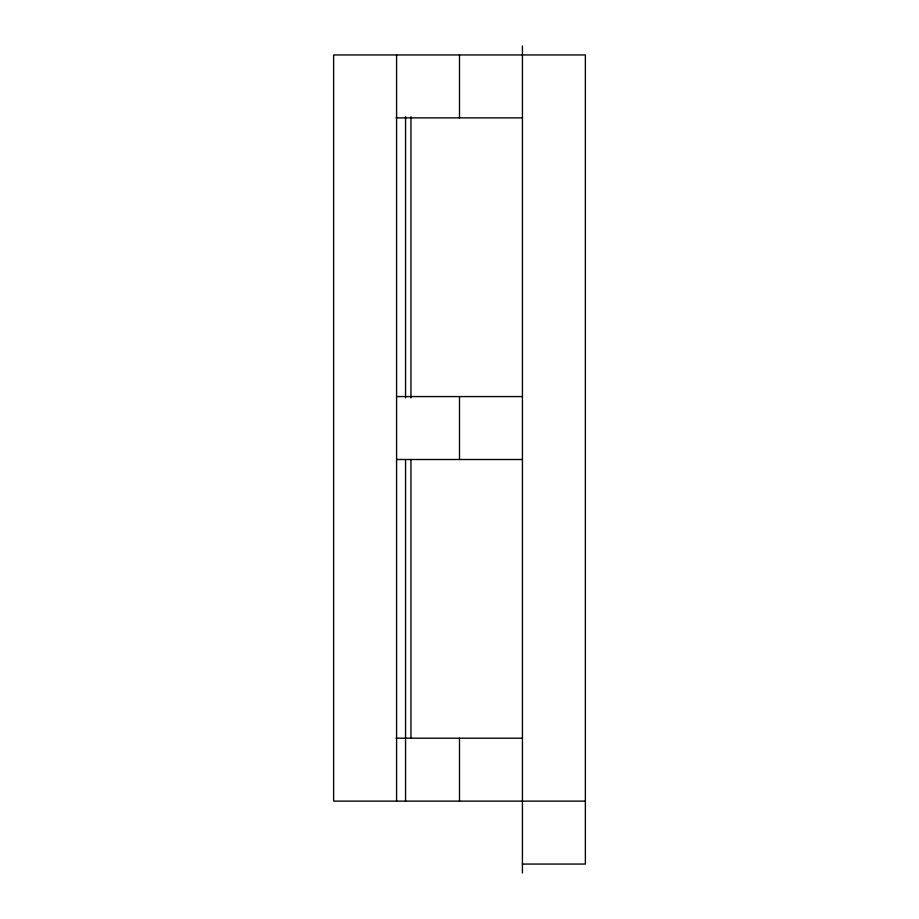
<?xml version="1.0" encoding="UTF-8"?>
<svg xmlns="http://www.w3.org/2000/svg" width="919" height="919" viewBox="0 0 919 919"><rect width="100%" height="100%" fill="white"/><g stroke="black" fill="none" stroke-linecap="round" stroke-linejoin="round"><path stroke-width="1.38" d="M396.009 117.873L522.429 117.873M396.571 396.571L522.429 396.571M396.571 459.5L522.429 459.5M395.986 738.198L522.429 738.198M585.369 801.127L333.631 801.127L333.631 54.945L585.369 54.945L585.369 864.055L522.429 864.055M522.429 45.95L522.429 873.05M459.5 54.945L459.5 117.873M459.5 396.571L459.5 459.5M459.5 738.198L459.5 801.127M410.954 116.644L410.954 397.904M410.954 459.603L410.954 737.991M405.555 116.644L405.555 397.904M405.555 459.603L405.555 737.991M405.555 738.198L405.555 801.127M396.571 54.945L396.571 801.127"/></g></svg>
